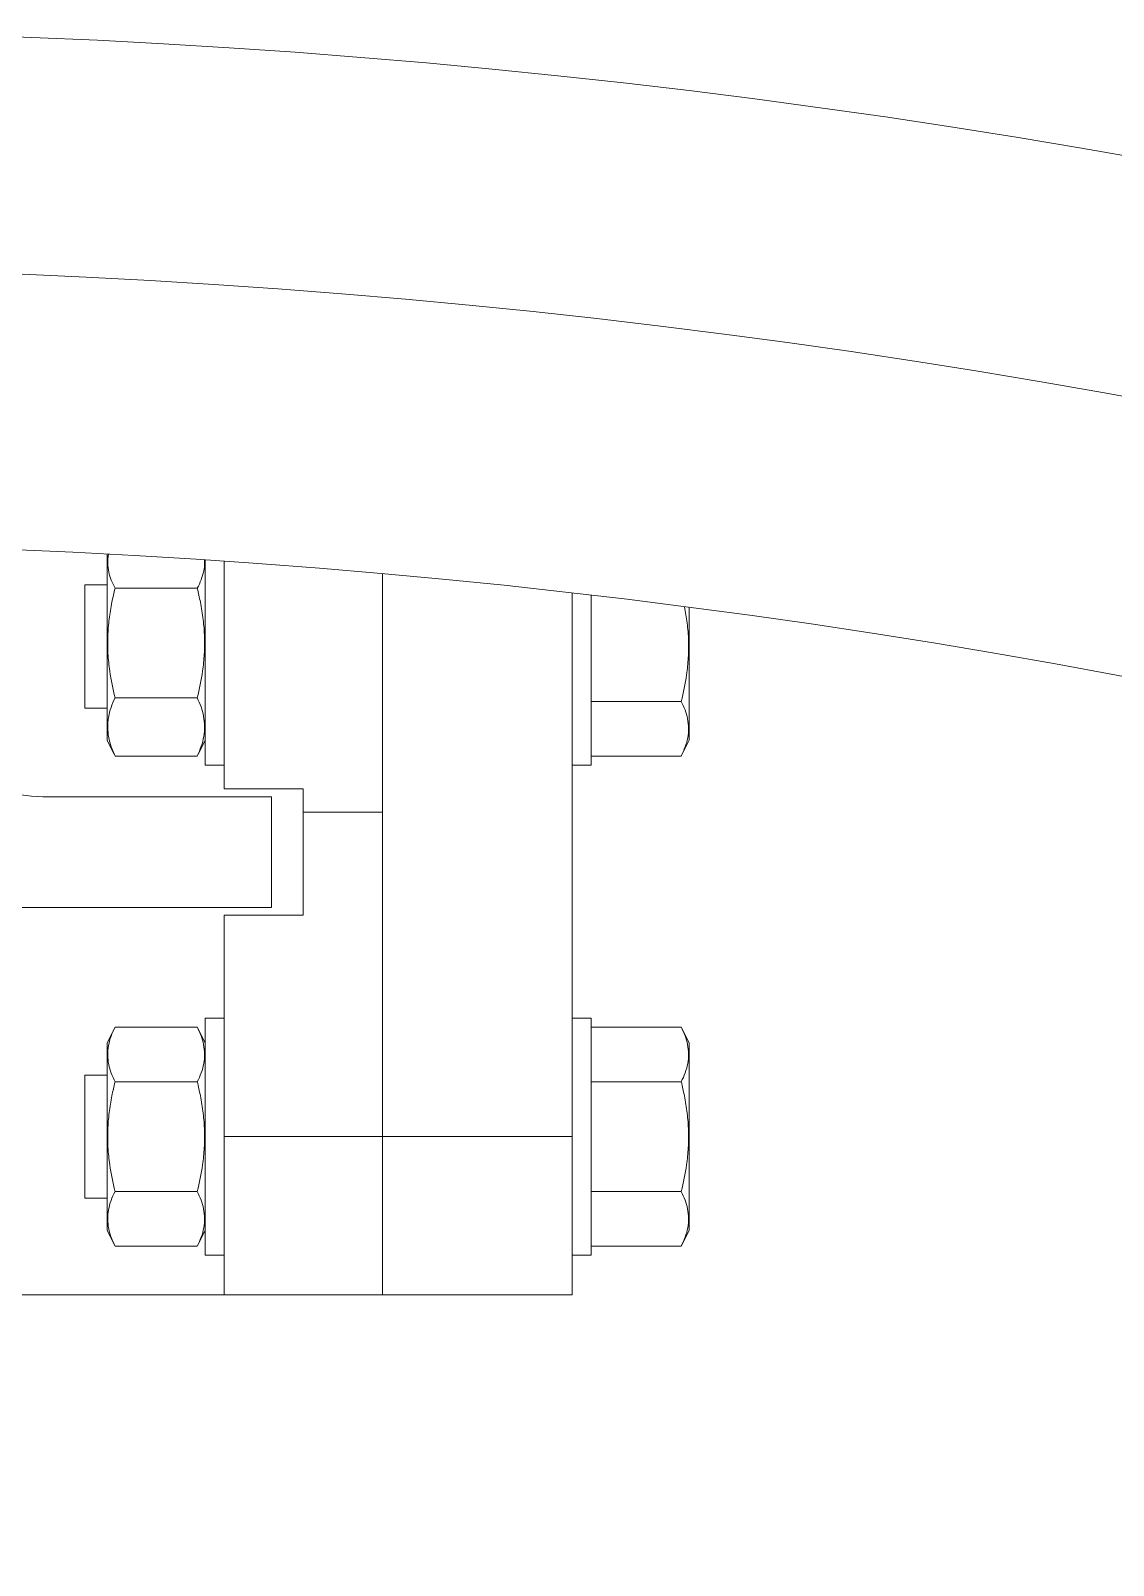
# Model space of a CAD drawing. Header units: millimetres. Extents: x -133 to 8217, y -787 to 7844.
# Drawn here: x 1967.9 to 2310.1, y 6496.9 to 6982.2 of the extents above; entities that cross this region are included whole.
import ezdxf

# ---------------------------------------------------------------- set-up
doc = ezdxf.new("R2010")
doc.units = ezdxf.units.MM
doc.header["$MEASUREMENT"] = 0
doc.layers.add('00_pen 0.10', color=140, linetype='Continuous')
doc.layers.add('00_pen 0.25', color=3, linetype='Continuous')

msp = doc.modelspace()

# ---------------------------------------------------------------- linework, layer by layer
at = {"layer": '00_pen 0.10', "lineweight": 15}
for radius in [2575, 2500, 2412.94]:
    msp.add_arc((1864.04, 4407.22), radius, 60, 120, dxfattribs=at)
at = {"layer": '00_pen 0.25', "lineweight": 15}
for p, q in [((1992.04, 6757.81), (1992.04, 6816.77)), ((2023.04, 6814.92), (2023.04, 6787.46)), ((2029.04, 6742.46), (2029.04, 6814.52)), ((2079.04, 6735.08), (2079.04, 6810.57)), ((1992.04, 6806.96), (1985.04, 6806.96)), ((1985.04, 6806.96), (1985.04, 6787.46)), ((2020.54, 6805.88), (1994.54, 6805.88)), ((2139.04, 6632.46), (2139.04, 6804.45)), ((2145.04, 6749.96), (2145.04, 6803.75)), ((2176.04, 6757.81), (2176.04, 6799.91)), ((1985.04, 6787.46), (1985.04, 6767.96)), ((2023.04, 6787.46), (2023.04, 6749.96)), ((2020.54, 6771.26), (1994.54, 6771.26)), ((1985.04, 6767.96), (1992.04, 6767.96)), ((2173.54, 6770.13), (2145.04, 6770.13)), ((1992.04, 6757.81), (1994.19, 6753.5)), ((2020.88, 6753.5), (2023.04, 6757.81)), ((2173.54, 6752.81), (2176.04, 6757.81)), ((1994.54, 6752.84), (1994.22, 6753.52)), ((2020.54, 6752.84), (1994.54, 6752.84)), ((2020.85, 6753.52), (2020.54, 6752.84)), ((2173.54, 6752.81), (2145.04, 6752.81)), ((2023.04, 6749.96), (2029.04, 6749.96)), ((2139.04, 6749.96), (2145.04, 6749.96)), ((2054.04, 6742.46), (2029.04, 6742.46)), ((2054.04, 6735.08), (2054.04, 6742.46)), ((2044.04, 6739.96), (1971.66, 6739.96)), ((2044.04, 6704.96), (2044.04, 6739.96)), ((2054.04, 6735.08), (2079.04, 6735.08)), ((2054.04, 6702.46), (2054.04, 6735.08)), ((2079.04, 6632.46), (2079.04, 6735.08)), ((1923.92, 6704.96), (2044.04, 6704.96)), ((2029.04, 6632.46), (2029.04, 6702.46)), ((2054.04, 6702.46), (2029.04, 6702.46)), ((2029.04, 6669.96), (2023.04, 6669.96)), ((2023.04, 6669.96), (2023.04, 6632.46)), ((2145.04, 6669.96), (2139.04, 6669.96)), ((2145.04, 6594.96), (2145.04, 6669.96)), ((1994.54, 6667.1), (1992.04, 6662.1)), ((2020.54, 6667.1), (1994.54, 6667.1)), ((2023.04, 6662.1), (2020.54, 6667.1)), ((2173.54, 6667.1), (2145.04, 6667.1)), ((2176.04, 6662.1), (2173.54, 6667.1)), ((1992.04, 6602.81), (1992.04, 6662.1)), ((2176.04, 6602.81), (2176.04, 6662.1)), ((1992.04, 6651.95), (1985.04, 6651.95)), ((1985.04, 6651.95), (1985.04, 6632.46)), ((2020.54, 6649.78), (1994.54, 6649.78)), ((2173.54, 6649.78), (2145.04, 6649.78)), ((1985.04, 6632.46), (1985.04, 6612.96)), ((2023.04, 6632.46), (2023.04, 6594.96)), ((2029.04, 6632.46), (2079.04, 6632.46)), ((2029.04, 6582.46), (2029.04, 6632.46)), ((2079.04, 6632.46), (2139.04, 6632.46)), ((2079.04, 6582.46), (2079.04, 6632.46)), ((2139.04, 6582.46), (2139.04, 6632.46)), ((2020.54, 6615.13), (1994.54, 6615.13)), ((2173.54, 6615.13), (2145.04, 6615.13)), ((1985.04, 6612.96), (1992.04, 6612.96)), ((1992.04, 6602.81), (1994.54, 6597.81)), ((2020.54, 6597.81), (2023.04, 6602.81)), ((2173.54, 6597.81), (2176.04, 6602.81)), ((2020.54, 6597.81), (1994.54, 6597.81)), ((2173.54, 6597.81), (2145.04, 6597.81)), ((2023.04, 6594.96), (2029.04, 6594.96)), ((2139.04, 6594.96), (2145.04, 6594.96)), ((1954.49, 6582.46), (2029.04, 6582.46)), ((2029.04, 6582.46), (2079.04, 6582.46)), ((2079.04, 6582.46), (2139.04, 6582.46))]:
    msp.add_line(p, q, dxfattribs=at)
msp.add_arc((1971.66, 6779.96), 40, 191.9263, 270, dxfattribs=at)
for points, knots in [([(1992.5, 6816.71), (1992.5, 6816.69), (1992.21, 6815.74), (1992.16, 6813.82), (1992.44, 6811.07), (1993.27, 6808.41), (1994.11, 6806.73), (1994.54, 6805.88)], [0, 0, 0, 0, 0.005097, 0.264529, 0.523972, 0.761348, 1, 1, 1, 1]), ([(2020.54, 6805.88), (2020.98, 6806.77), (2021.87, 6808.56), (2022.65, 6811.32), (2022.96, 6813.4), (2022.8, 6814.55), (2022.78, 6814.77)], [0, 0, 0, 0, 0.306555, 0.612985, 0.928704, 1, 1, 1, 1]), ([(1994.54, 6805.88), (1994.19, 6804.42), (1993.43, 6801.21), (1992.62, 6796.17), (1992.17, 6790.73), (1992.23, 6785.21), (1992.87, 6778.66), (1993.91, 6774.06), (1994.54, 6771.26)], [0, 0, 0, 0, 0.12824, 0.282635, 0.436988, 0.59587, 0.75479, 1, 1, 1, 1]), ([(2020.54, 6771.26), (2021.17, 6774.06), (2022.19, 6778.61), (2022.82, 6785.05), (2022.91, 6790.51), (2022.47, 6796.01), (2021.65, 6801.16), (2020.88, 6804.42), (2020.54, 6805.88)], [0, 0, 0, 0, 0.24521, 0.399496, 0.553746, 0.712725, 0.871761, 1, 1, 1, 1]), ([(2173.54, 6770.13), (2174.17, 6772.93), (2175.19, 6777.49), (2175.83, 6783.93), (2175.91, 6789.4), (2175.5, 6794.79), (2174.88, 6798.33), (2174.58, 6800.04)], [0, 0, 0, 0, 0.284603, 0.463681, 0.642716, 0.827236, 1, 1, 1, 1]), ([(1994.54, 6771.26), (1994.09, 6770.24), (1993.2, 6768.21), (1992.39, 6765.07), (1992.12, 6761.88), (1992.45, 6758.74), (1993.27, 6755.72), (1994.11, 6753.8), (1994.54, 6752.84)], [0, 0, 0, 0, 0.16809, 0.33611, 0.50923, 0.682348, 0.840748, 1, 1, 1, 1]), ([(2020.54, 6752.84), (2020.98, 6753.86), (2021.87, 6755.89), (2022.68, 6759.03), (2022.95, 6762.22), (2022.62, 6765.36), (2021.8, 6768.38), (2020.96, 6770.3), (2020.54, 6771.26)], [0, 0, 0, 0, 0.168093, 0.33611, 0.50923, 0.682352, 0.840748, 1, 1, 1, 1]), ([(2173.54, 6752.81), (2173.98, 6753.77), (2174.87, 6755.68), (2175.68, 6758.63), (2175.95, 6761.64), (2175.62, 6764.58), (2174.8, 6767.42), (2173.96, 6769.23), (2173.54, 6770.13)], [0, 0, 0, 0, 0.168093, 0.336112, 0.509229, 0.682351, 0.840749, 1, 1, 1, 1]), ([(1994.54, 6667.1), (1994.09, 6666.14), (1993.2, 6664.23), (1992.39, 6661.28), (1992.12, 6658.27), (1992.45, 6655.33), (1993.27, 6652.49), (1994.11, 6650.68), (1994.54, 6649.78)], [0, 0, 0, 0, 0.168093, 0.336111, 0.509231, 0.682352, 0.840749, 1, 1, 1, 1]), ([(2020.54, 6649.78), (2020.98, 6650.73), (2021.87, 6652.64), (2022.68, 6655.59), (2022.95, 6658.6), (2022.62, 6661.54), (2021.8, 6664.38), (2020.96, 6666.19), (2020.54, 6667.1)], [0, 0, 0, 0, 0.168093, 0.336111, 0.509227, 0.682348, 0.840746, 1, 1, 1, 1]), ([(2173.54, 6649.78), (2173.98, 6650.73), (2174.87, 6652.64), (2175.68, 6655.59), (2175.95, 6658.6), (2175.62, 6661.54), (2174.8, 6664.38), (2173.96, 6666.19), (2173.54, 6667.1)], [0, 0, 0, 0, 0.168093, 0.336111, 0.509227, 0.682348, 0.840746, 1, 1, 1, 1]), ([(1994.54, 6649.78), (1994.19, 6648.32), (1993.43, 6645.11), (1992.62, 6640.06), (1992.17, 6634.61), (1992.23, 6629.09), (1992.87, 6622.54), (1993.91, 6617.93), (1994.54, 6615.13)], [0, 0, 0, 0, 0.128242, 0.282635, 0.436984, 0.595872, 0.754792, 1, 1, 1, 1]), ([(2020.54, 6615.13), (2021.17, 6617.93), (2022.19, 6622.49), (2022.82, 6628.93), (2022.91, 6634.4), (2022.47, 6639.9), (2021.65, 6645.05), (2020.88, 6648.32), (2020.54, 6649.78)], [0, 0, 0, 0, 0.245208, 0.399497, 0.55375, 0.712728, 0.871758, 1, 1, 1, 1]), ([(2173.54, 6615.13), (2174.17, 6617.93), (2175.19, 6622.49), (2175.82, 6628.93), (2175.91, 6634.4), (2175.47, 6639.9), (2174.65, 6645.05), (2173.88, 6648.32), (2173.54, 6649.78)], [0, 0, 0, 0, 0.245208, 0.399497, 0.55375, 0.712728, 0.871758, 1, 1, 1, 1]), ([(1994.54, 6615.13), (1994.09, 6614.18), (1993.2, 6612.27), (1992.39, 6609.32), (1992.12, 6606.31), (1992.45, 6603.37), (1993.27, 6600.53), (1994.11, 6598.72), (1994.54, 6597.81)], [0, 0, 0, 0, 0.168093, 0.336112, 0.509229, 0.682351, 0.840748, 1, 1, 1, 1]), ([(2020.54, 6597.81), (2020.98, 6598.77), (2021.87, 6600.68), (2022.68, 6603.63), (2022.95, 6606.64), (2022.62, 6609.58), (2021.8, 6612.42), (2020.96, 6614.23), (2020.54, 6615.13)], [0, 0, 0, 0, 0.16809, 0.336112, 0.509229, 0.682351, 0.840748, 1, 1, 1, 1]), ([(2173.54, 6597.81), (2173.98, 6598.77), (2174.87, 6600.68), (2175.68, 6603.63), (2175.95, 6606.64), (2175.62, 6609.58), (2174.8, 6612.42), (2173.96, 6614.23), (2173.54, 6615.13)], [0, 0, 0, 0, 0.16809, 0.336112, 0.509229, 0.682351, 0.840749, 1, 1, 1, 1])]:
    msp.add_open_spline(points, degree=3, knots=knots, dxfattribs=at)

doc.saveas('drawing.dxf')
